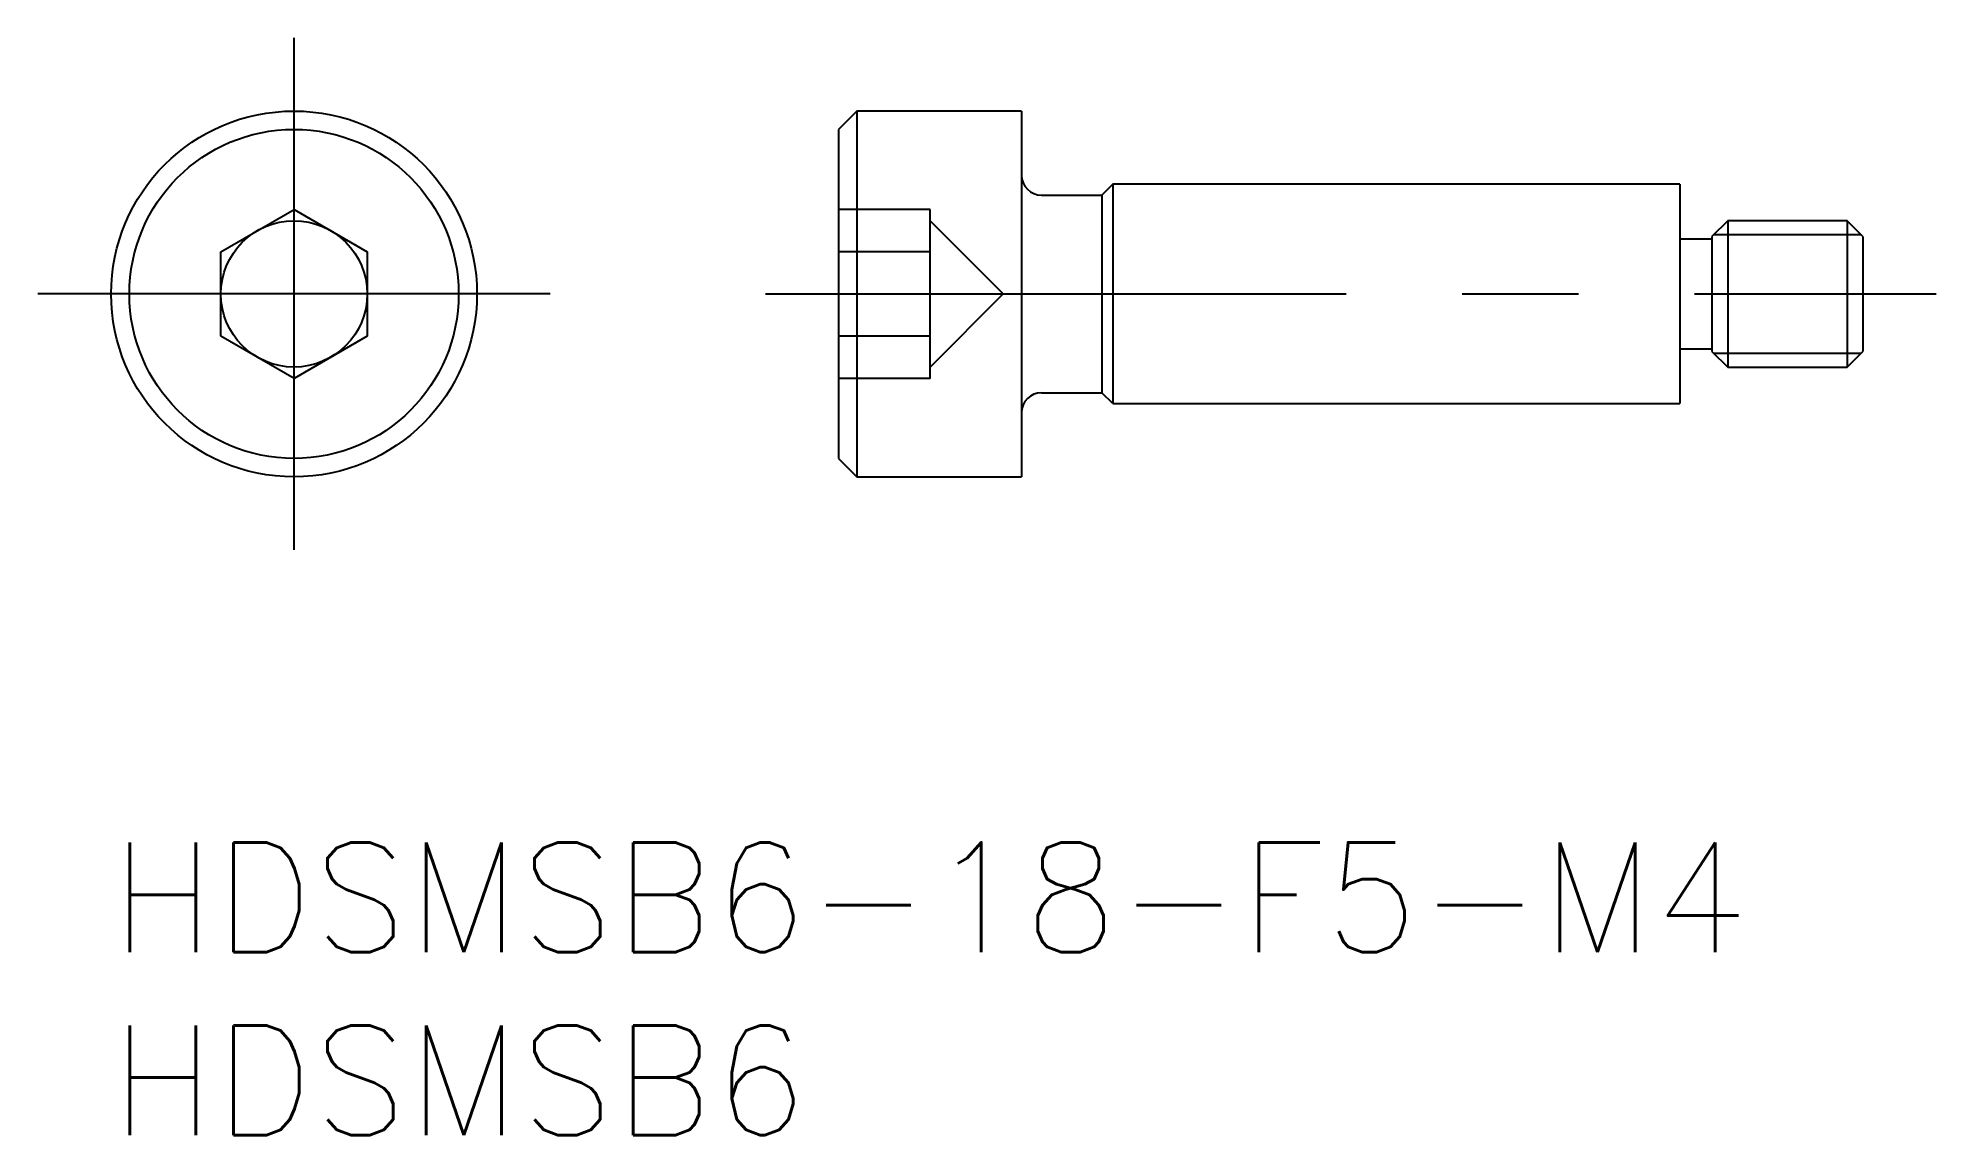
# Model space of a CAD drawing. Extents: x -2 to 49.9, y -8 to 22.
import ezdxf

# ---------------------------------------------------------------- set-up
doc = ezdxf.new("R2010")
doc.units = 0
doc.header["$LTSCALE"] = 0.5
doc.linetypes.add('CENTER', pattern=[50.8, 31.75, -6.35, 6.35, -6.35])
doc.linetypes.add('DASHED', pattern=[19.05, 12.7, -6.35])
for name, color, linetype in [('MSM_CENTER', 1, 'CENTER'), ('MSM_CONTINUOUS', 7, 'CONTINUOUS'), ('MSM_DASHED', 4, 'DASHED'), ('MSM_NARROW', 5, 'CONTINUOUS'), ('MSM_PART_NUMBER', 7, 'CONTINUOUS')]:
    doc.layers.add(name, color=color, linetype=linetype)
doc.styles.get("Standard").update_dxf_attribs({"font": 'txt.shx', "height": 1, "bigfont": 'bigfont.shx'})

# ---------------------------------------------------------------- blocks, each defined once
blk = doc.blocks.new('*U13')
at = {"layer": 'MSM_PART_NUMBER'}
blk.add_text('HDSMSB6-18-F5-M4', height=3, dxfattribs=at).set_placement((0, -3))
blk = doc.blocks.new('*U14')
at = {"layer": 'MSM_PART_NUMBER'}
blk.add_text('HDSMSB6', height=3, dxfattribs=at).set_placement((0, -8))

msp = doc.modelspace()

# ---------------------------------------------------------------- linework, layer by layer
at = {"layer": 'MSM_CENTER'}
for p, q in [((5, 8), (5, 22)), ((12, 15), (-2, 15)), ((17.885, 15), (49.885, 15))]:
    msp.add_line(p, q, dxfattribs=at)
at = {"layer": 'MSM_CONTINUOUS'}
for p, q in [((20.385, 20), (19.885, 19.5)), ((24.885, 20), (20.385, 20)), ((20.385, 20), (20.385, 10)), ((24.885, 20), (24.885, 10)), ((19.885, 19.5), (19.885, 10.5)), ((25.435, 17.7), (27.085, 17.7)), ((27.385, 18), (27.085, 17.7)), ((27.085, 17.7), (27.085, 12.3)), ((42.885, 18), (27.385, 18)), ((27.385, 18), (27.385, 12)), ((42.885, 18), (42.885, 12)), ((3, 16.155), (5, 17.309)), ((5, 17.309), (7, 16.155)), ((44.19, 17), (43.76, 16.57)), ((47.456, 17), (44.19, 17)), ((44.19, 17), (44.19, 13)), ((47.885, 16.57), (47.456, 17)), ((47.456, 17), (47.456, 13)), ((3, 13.845), (3, 16.155)), ((7, 16.155), (7, 13.845)), ((43.76, 16.5), (42.885, 16.5)), ((43.76, 16.57), (43.76, 13.43)), ((47.885, 16.57), (47.885, 13.43)), ((5, 12.691), (3, 13.845)), ((7, 13.845), (5, 12.691)), ((42.885, 13.5), (43.76, 13.5)), ((43.76, 13.43), (44.19, 13)), ((44.19, 13), (47.456, 13)), ((47.456, 13), (47.885, 13.43)), ((25.435, 12.3), (27.085, 12.3)), ((27.385, 12), (27.085, 12.3)), ((27.385, 12), (42.885, 12)), ((19.885, 10.5), (20.385, 10)), ((20.385, 10), (24.885, 10))]:
    msp.add_line(p, q, dxfattribs=at)
for radius in [5, 4.5, 2]:
    msp.add_circle((5, 15), radius, dxfattribs=at)
for centre, start, end in [((25.435, 18.25), 180, 270), ((25.435, 11.75), 90, 180)]:
    msp.add_arc(centre, 0.55, start, end, dxfattribs=at)
at = {"layer": 'MSM_DASHED'}
for p, q in [((22.385, 17.309), (19.885, 17.309)), ((22.385, 12.691), (22.385, 17.309)), ((24.385, 15), (22.385, 17)), ((22.385, 16.155), (19.885, 16.155)), ((22.385, 13), (24.385, 15)), ((22.385, 13.845), (19.885, 13.845)), ((22.385, 12.691), (19.885, 12.691))]:
    msp.add_line(p, q, dxfattribs=at)
at = {"layer": 'MSM_NARROW'}
for p, q in [((43.811, 16.621), (47.835, 16.621)), ((43.811, 13.379), (47.835, 13.379))]:
    msp.add_line(p, q, dxfattribs=at)

# ---------------------------------------------------------------- block references
at = {"layer": 'MSM_CONTINUOUS'}
for name in ['*U13', '*U14']:
    msp.add_blockref(name, (0, 0), dxfattribs=at)

doc.saveas('drawing.dxf')
